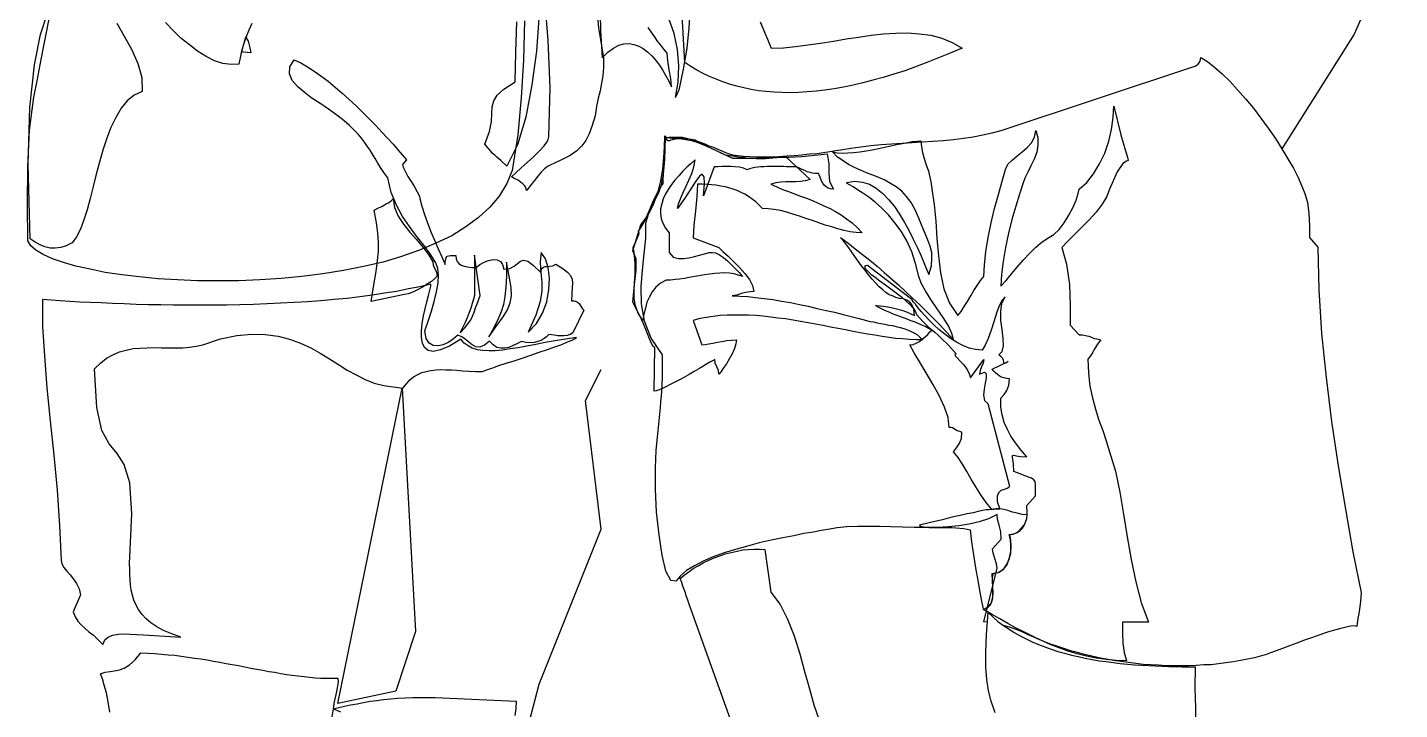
# Model space of a CAD drawing. Extents: x 1236 to 1340, y -26 to 153.
# Drawn here: x 1244.3 to 1330.2, y 34.4 to 77.1 of the extents above; entities that cross this region are included whole.
import ezdxf

# ---------------------------------------------------------------- set-up
doc = ezdxf.new("R2010")
doc.units = 0
doc.header["$LTSCALE"] = 25
doc.layers.get('0').update_dxf_attribs({"linetype": 'CONTINUOUS'})
for name, color, linetype in [('1', 7, 'CONTINUOUS'), ('3', 7, 'CONTINUOUS'), ('5', 7, 'CONTINUOUS'), ('7', 7, 'CONTINUOUS')]:
    doc.layers.add(name, color=color, linetype=linetype)

msp = doc.modelspace()

# ---------------------------------------------------------------- linework, layer by layer
for p, q in [((1330.17, 83.035), (1327.336, 76.633)), ((1327.336, 76.633), (1322.807, 69.461))]:
    msp.add_line(p, q)
msp.add_lwpolyline([(1264.411, -9.163), (1264.088, 11.802), (1267.638, 16.641), (1272.478, 21.801), (1274.415, 28.574), (1276.351, 35.993), (1280.223, 45.669), (1279.255, 53.733), (1280.223, 55.668)])
at = {"layer": '1', "linetype": 'CONTINUOUS'}
for points in [[(1258.385, 77.298), (1258.196, 76.882), (1258.006, 76.428), (1257.836, 75.916), (1257.684, 75.368), (1257.571, 74.761), (1257.079, 74.724), (1256.568, 74.799), (1256.037, 74.97), (1255.508, 75.235), (1254.978, 75.576), (1254.466, 75.954), (1253.936, 76.39), (1253.444, 76.863), (1252.971, 77.355)], [(1280.174, 77.923), (1280.194, 76.863), (1280.25, 75.859), (1280.288, 75.159)], [(1280.288, 75.159), (1280.647, 75.5), (1280.989, 75.765), (1281.329, 75.935), (1281.651, 76.03), (1281.973, 76.049), (1282.276, 75.992), (1282.579, 75.879), (1282.862, 75.727), (1283.128, 75.519), (1283.393, 75.273), (1283.639, 74.989), (1283.866, 74.686), (1284.075, 74.364), (1284.282, 74.023), (1284.453, 73.683), (1284.624, 73.342), (1284.586, 73.853), (1284.491, 74.402), (1284.396, 74.97), (1284.358, 75.443), (1284.15, 75.69), (1283.961, 75.935), (1283.753, 76.201), (1283.563, 76.485), (1283.355, 76.768), (1283.166, 77.052)], [(1261.016, 75.027), (1261.433, 74.837), (1261.849, 74.591), (1262.266, 74.326), (1262.701, 74.023), (1263.156, 73.683), (1263.591, 73.323), (1264.026, 72.944), (1264.462, 72.547), (1264.897, 72.149), (1265.313, 71.733), (1265.73, 71.316), (1266.128, 70.919), (1266.506, 70.502), (1266.866, 70.124), (1267.207, 69.745), (1267.528, 69.385), (1268.059, 68.78), (1267.794, 68.476), (1267.832, 68.306), (1267.964, 68.06), (1268.134, 67.738), (1268.343, 67.416), (1268.551, 67.076), (1268.721, 66.772), (1268.854, 66.508), (1268.892, 66.356), (1269.005, 65.883), (1269.176, 65.353), (1269.365, 64.823), (1269.574, 64.274), (1269.801, 63.744), (1270.027, 63.214), (1270.254, 62.702), (1270.463, 62.229), (1270.463, 62.419), (1270.501, 62.57), (1270.539, 62.664), (1270.596, 62.74), (1270.69, 62.778), (1270.804, 62.797), (1270.956, 62.797), (1271.145, 62.797), (1271.163, 62.589), (1271.22, 62.419), (1271.334, 62.286), (1271.467, 62.191), (1271.656, 62.116), (1271.864, 62.078), (1272.129, 62.04), (1272.413, 62.04), (1272.64, 62.229), (1272.905, 62.381), (1273.189, 62.475), (1273.473, 62.533), (1273.719, 62.513), (1273.927, 62.419), (1274.06, 62.229), (1274.135, 61.926), (1274.514, 61.984), (1274.779, 62.116), (1274.988, 62.286), (1275.177, 62.438), (1275.366, 62.495), (1275.631, 62.438), (1275.991, 62.173), (1276.464, 61.7), (1276.483, 61.889), (1276.54, 62.002), (1276.615, 62.059), (1276.729, 62.097), (1276.861, 62.097), (1277.013, 62.116), (1277.202, 62.153), (1277.392, 62.248), (1277.827, 61.984), (1278.13, 61.756), (1278.319, 61.548), (1278.414, 61.32), (1278.433, 61.075), (1278.414, 60.772), (1278.395, 60.413), (1278.376, 59.959), (1278.547, 59.959), (1278.66, 59.921), (1278.754, 59.864), (1278.85, 59.788), (1278.906, 59.675), (1278.982, 59.58), (1279.058, 59.466), (1279.152, 59.371), (1278.452, 57.951), (1278.281, 57.857), (1278.092, 57.782), (1277.903, 57.762), (1277.714, 57.762), (1277.505, 57.762), (1277.316, 57.8), (1277.127, 57.82), (1276.957, 57.857), (1276.805, 57.706), (1276.653, 57.592), (1276.483, 57.478), (1276.275, 57.403), (1276.048, 57.346), (1275.82, 57.327), (1275.537, 57.346), (1275.253, 57.422), (1274.988, 57.289), (1274.722, 57.157), (1274.457, 57.043), (1274.193, 56.986), (1273.946, 56.986), (1273.7, 57.043), (1273.473, 57.195), (1273.246, 57.44), (1272.924, 57.176), (1272.64, 57.062), (1272.394, 57.081), (1272.167, 57.195), (1271.94, 57.365), (1271.712, 57.554), (1271.504, 57.706), (1271.258, 57.8), (1270.993, 57.573), (1270.69, 57.365), (1270.349, 57.213), (1270.027, 57.138), (1269.725, 57.157), (1269.46, 57.308), (1269.27, 57.611), (1269.194, 58.084), (1269.403, 58.69), (1269.611, 59.315), (1269.781, 59.921), (1269.933, 60.526), (1270.027, 61.075), (1270.047, 61.567), (1270.009, 61.984), (1269.895, 62.324), (1269.536, 62.892), (1269.138, 63.441), (1268.683, 64.009), (1268.229, 64.596), (1267.794, 65.239), (1267.415, 65.94), (1267.093, 66.735), (1266.885, 67.643), (1266.639, 67.985), (1266.431, 68.287), (1266.26, 68.571), (1266.09, 68.856), (1265.919, 69.12), (1265.768, 69.367), (1265.598, 69.631), (1265.427, 69.878), (1265.238, 70.124), (1265.03, 70.369), (1264.784, 70.635), (1264.481, 70.919), (1264.159, 71.202), (1263.78, 71.506), (1263.326, 71.827), (1262.815, 72.187), (1262.474, 72.395), (1262.076, 72.679), (1261.641, 73.001), (1261.225, 73.361), (1260.903, 73.739), (1260.732, 74.156), (1260.752, 74.591), (1261.016, 75.027)], [(1266.033, 65.618), (1266.298, 65.77), (1266.506, 65.864), (1266.677, 65.959), (1266.809, 66.034), (1266.923, 66.092), (1267.037, 66.167), (1267.131, 66.243), (1267.226, 66.337), (1267.301, 65.788), (1267.528, 65.259), (1267.87, 64.748), (1268.267, 64.255), (1268.683, 63.782), (1269.081, 63.308), (1269.422, 62.854), (1269.687, 62.4), (1269.725, 62.173), (1269.838, 61.946), (1269.933, 61.718), (1269.971, 61.491), (1269.819, 61.358), (1269.611, 61.17), (1269.346, 60.999), (1269.043, 60.81), (1268.741, 60.64), (1268.437, 60.488), (1268.153, 60.394), (1267.926, 60.356), (1265.844, 59.921), (1266.015, 60.962), (1266.146, 61.794), (1266.241, 62.475), (1266.298, 63.062), (1266.298, 63.611), (1266.26, 64.198), (1266.166, 64.842), (1266.033, 65.618)], [(1288.428, 33.493), (1285.759, 40.933), (1285.684, 41.122), (1285.626, 41.311), (1285.551, 41.501), (1285.494, 41.69), (1285.419, 41.899), (1285.343, 42.106), (1285.267, 42.353), (1285.172, 42.599), (1285.419, 42.807), (1285.702, 43.015), (1285.986, 43.223), (1286.289, 43.394), (1286.611, 43.583), (1286.952, 43.734), (1287.292, 43.886), (1287.652, 44.019), (1287.993, 44.132), (1288.352, 44.227), (1288.732, 44.303), (1289.091, 44.378), (1289.432, 44.416), (1289.791, 44.435), (1290.132, 44.435), (1290.472, 44.416)], [(1290.472, 44.416), (1290.85, 41.747), (1291.419, 40.971), (1291.892, 40.043), (1292.29, 39.002), (1292.649, 37.885), (1292.952, 36.768), (1293.255, 35.689), (1293.539, 34.686), (1293.842, 33.796)], [(1304.878, 34.194), (1304.633, 34.913), (1304.462, 35.576), (1304.349, 36.276), (1304.292, 37.052), (1304.292, 37.98), (1304.329, 39.097), (1304.443, 40.46), (1304.746, 40.175), (1305.049, 39.911), (1305.39, 39.664), (1305.731, 39.437), (1306.071, 39.21), (1306.431, 39.002), (1306.81, 38.813), (1307.188, 38.642), (1307.586, 38.472), (1307.984, 38.32), (1308.381, 38.169), (1308.797, 38.036), (1309.214, 37.923), (1309.65, 37.809), (1310.066, 37.715), (1310.501, 37.62), (1310.936, 37.525), (1311.372, 37.449), (1311.826, 37.393), (1312.262, 37.336), (1312.697, 37.279), (1313.151, 37.241), (1313.587, 37.203), (1314.022, 37.165), (1314.458, 37.147), (1314.893, 37.127), (1315.329, 37.109), (1315.745, 37.09), (1316.18, 37.09), (1316.578, 37.071), (1316.995, 37.071), (1317.392, 37.071)], [(1249.488, 34.232), (1249.393, 34.875), (1249.279, 35.443), (1249.147, 35.916), (1249.033, 36.314), (1248.901, 36.636), (1249.203, 36.73), (1249.506, 36.768), (1249.79, 36.825), (1250.093, 36.882), (1250.396, 36.996), (1250.718, 37.203), (1251.078, 37.507), (1251.438, 37.942), (1251.873, 37.923), (1252.289, 37.904), (1252.725, 37.866), (1253.141, 37.829), (1253.558, 37.791), (1253.955, 37.734), (1254.371, 37.677), (1254.788, 37.62), (1255.186, 37.563), (1255.584, 37.507), (1255.981, 37.431), (1256.378, 37.355), (1256.776, 37.279), (1257.155, 37.222), (1257.533, 37.147), (1257.93, 37.071), (1258.31, 36.996), (1258.688, 36.92), (1259.067, 36.863), (1259.445, 36.787), (1259.805, 36.73), (1260.183, 36.654), (1260.543, 36.598), (1260.903, 36.541), (1261.281, 36.503), (1261.641, 36.465), (1262.001, 36.427), (1262.342, 36.389), (1262.701, 36.371), (1263.061, 36.352), (1263.402, 36.352), (1263.762, 36.352), (1263.78, 36.105), (1263.667, 35.519), (1263.534, 34.875), (1263.458, 34.439), (1263.818, 34.534), (1264.178, 34.61), (1264.557, 34.686), (1264.954, 34.761), (1265.351, 34.837), (1265.768, 34.913), (1266.184, 34.97), (1266.62, 35.026), (1267.075, 35.064), (1267.51, 35.102), (1267.964, 35.14), (1268.437, 35.159), (1268.892, 35.159), (1269.365, 35.159), (1269.819, 35.159), (1270.292, 35.14), (1274.912, 34.913)], [(1317.392, 37.071), (1317.373, 35.727), (1317.411, 34.534), (1317.411, 33.379)], [(1263.951, 34.232), (1263.458, 34.439), (1263.326, 33.568)], [(1274.912, 34.913), (1274.893, 34.459), (1274.817, 34.023)]]:
    msp.add_lwpolyline(points, dxfattribs=at)
at = {"layer": '3', "linetype": 'CONTINUOUS'}
for points in [[(1312.034, 66.943), (1311.864, 66.47), (1311.561, 65.997), (1311.183, 65.504), (1310.747, 65.012), (1310.274, 64.539), (1309.819, 64.084), (1309.403, 63.668), (1309.043, 63.29), (1309.346, 62.248), (1309.517, 60.981), (1309.574, 59.655), (1309.574, 58.425), (1310.123, 57.838), (1310.33, 57.82), (1310.52, 57.782), (1310.728, 57.744), (1310.899, 57.687), (1311.069, 57.611), (1311.239, 57.573), (1311.372, 57.535), (1311.485, 57.516), (1311.372, 57.384), (1311.277, 57.251), (1311.163, 57.081), (1311.069, 56.911), (1310.974, 56.74), (1310.88, 56.589), (1310.766, 56.438), (1310.672, 56.305), (1310.71, 55.434), (1310.804, 54.62), (1310.956, 53.881), (1311.145, 53.181), (1311.353, 52.499), (1311.599, 51.856), (1311.826, 51.193), (1312.034, 50.512), (1312.394, 49.3), (1312.678, 47.994), (1312.905, 46.612), (1313.133, 45.192), (1313.378, 43.772), (1313.663, 42.39), (1314.003, 41.084), (1314.458, 39.873), (1312.829, 39.873), (1312.829, 39.191), (1312.867, 38.547), (1312.943, 37.96), (1313.095, 37.449), (1312.451, 37.469), (1311.807, 37.525), (1311.201, 37.62), (1310.596, 37.734), (1310.009, 37.885), (1309.441, 38.055), (1308.873, 38.264), (1308.324, 38.472), (1307.775, 38.718), (1307.245, 38.964), (1306.715, 39.229), (1306.185, 39.494), (1305.673, 39.778), (1305.162, 40.062), (1304.651, 40.365), (1304.14, 40.649), (1304.405, 40.782), (1304.576, 40.952), (1304.671, 41.179), (1304.727, 41.444), (1304.727, 41.747), (1304.727, 42.088), (1304.709, 42.466), (1304.689, 42.901), (1305.068, 42.977), (1305.371, 43.148), (1305.598, 43.432), (1305.749, 43.792), (1305.844, 44.17), (1305.882, 44.587), (1305.863, 44.984), (1305.787, 45.344), (1305.995, 45.363), (1306.185, 45.457), (1306.374, 45.571), (1306.526, 45.741), (1306.677, 45.912), (1306.772, 46.12), (1306.848, 46.347), (1306.866, 46.574), (1306.564, 46.593), (1306.26, 46.669), (1305.958, 46.745), (1305.673, 46.84), (1305.409, 46.915), (1305.144, 46.953), (1304.916, 46.953), (1304.689, 46.878), (1304.311, 47.351), (1303.97, 47.824), (1303.667, 48.316), (1303.364, 48.808), (1303.099, 49.282), (1302.834, 49.735), (1302.55, 50.152), (1302.266, 50.512), (1302.456, 50.758), (1302.626, 51.023), (1302.758, 51.345), (1302.796, 51.742), (1302.702, 51.761), (1302.607, 51.799), (1302.494, 51.837), (1302.399, 51.894), (1302.304, 51.95), (1302.209, 52.008), (1302.096, 52.026), (1302.001, 52.045), (1301.925, 52.651), (1301.698, 53.314), (1301.376, 54.033), (1300.979, 54.752), (1300.563, 55.453), (1300.165, 56.116), (1299.805, 56.702), (1299.54, 57.213), (1299.748, 57.233), (1299.937, 57.308), (1300.146, 57.422), (1300.316, 57.554), (1300.487, 57.706), (1300.657, 57.857), (1300.79, 58.009), (1300.903, 58.122), (1300.695, 58.236), (1300.487, 58.349), (1300.279, 58.444), (1300.051, 58.539), (1299.824, 58.633), (1299.597, 58.709), (1299.37, 58.804), (1299.143, 58.898), (1298.915, 58.974), (1298.688, 59.069), (1298.461, 59.144), (1298.234, 59.239), (1298.006, 59.333), (1297.799, 59.428), (1297.59, 59.542), (1297.382, 59.655), (1297.704, 59.637), (1298.026, 59.599), (1298.366, 59.542), (1298.707, 59.466), (1299.029, 59.371), (1299.332, 59.258), (1299.597, 59.144), (1299.824, 59.031), (1299.786, 59.428), (1299.692, 59.693), (1299.54, 59.883), (1299.351, 59.997), (1299.143, 60.072), (1298.897, 60.11), (1298.669, 60.166), (1298.461, 60.261), (1298.253, 60.337), (1298.044, 60.47), (1297.837, 60.64), (1297.609, 60.829), (1297.401, 61.057), (1297.173, 61.302), (1296.946, 61.586), (1296.738, 61.87), (1296.511, 62.153), (1296.303, 62.438), (1296.095, 62.722), (1295.905, 63.006), (1295.716, 63.271), (1295.527, 63.517), (1295.356, 63.725), (1295.205, 63.915), (1295.66, 63.573), (1296.113, 63.214), (1296.568, 62.854), (1297.042, 62.495), (1297.495, 62.116), (1297.931, 61.737), (1298.386, 61.34), (1298.839, 60.943), (1299.275, 60.546), (1299.71, 60.129), (1300.165, 59.713), (1300.581, 59.296), (1301.017, 58.86), (1301.433, 58.425), (1301.85, 57.971), (1302.266, 57.516), (1302.172, 57.914), (1301.945, 58.387), (1301.623, 58.917), (1301.244, 59.466), (1300.846, 60.034), (1300.506, 60.583), (1300.241, 61.057), (1300.089, 61.472), (1299.899, 62.286), (1299.654, 63.024), (1299.351, 63.706), (1298.991, 64.312), (1298.593, 64.842), (1298.196, 65.334), (1297.78, 65.75), (1297.363, 66.13), (1296.966, 66.432), (1296.587, 66.697), (1296.265, 66.905), (1295.981, 67.076), (1295.754, 67.208), (1295.622, 67.284), (1295.565, 67.341), (1295.602, 67.36), (1296.095, 67.436), (1296.568, 67.379), (1297.004, 67.246), (1297.439, 67), (1297.837, 66.678), (1298.215, 66.281), (1298.575, 65.845), (1298.897, 65.372), (1299.199, 64.861), (1299.502, 64.331), (1299.748, 63.819), (1299.994, 63.308), (1300.221, 62.816), (1300.411, 62.362), (1300.581, 61.946), (1300.732, 61.605), (1300.884, 62.135), (1300.922, 62.589), (1300.903, 62.986), (1300.808, 63.366), (1300.657, 63.744), (1300.487, 64.16), (1300.297, 64.596), (1300.089, 65.126), (1299.862, 65.656), (1299.616, 66.11), (1299.332, 66.489), (1299.029, 66.81), (1298.688, 67.076), (1298.328, 67.303), (1297.969, 67.492), (1297.59, 67.663), (1297.211, 67.814), (1296.833, 67.965), (1296.455, 68.117), (1296.076, 68.287), (1295.697, 68.476), (1295.356, 68.704), (1295.016, 68.95), (1294.694, 69.272), (1294.997, 69.215), (1295.318, 69.196), (1295.66, 69.215), (1296.019, 69.234), (1296.398, 69.272), (1296.795, 69.329), (1297.173, 69.404), (1297.571, 69.48), (1297.95, 69.574), (1298.348, 69.65), (1298.707, 69.726), (1299.067, 69.802), (1299.388, 69.858), (1299.692, 69.916), (1299.975, 69.934), (1300.221, 69.953), (1300.259, 69.594), (1300.335, 69.234), (1300.43, 68.856), (1300.563, 68.458), (1300.695, 68.06), (1300.79, 67.681), (1300.865, 67.303), (1300.903, 66.943), (1301.054, 65.978), (1301.168, 64.937), (1301.225, 63.857), (1301.319, 62.76), (1301.452, 61.7), (1301.661, 60.697), (1302.02, 59.807), (1302.531, 59.031), (1302.74, 59.296), (1302.929, 59.599), (1303.137, 59.921), (1303.345, 60.261), (1303.534, 60.602), (1303.743, 60.924), (1303.951, 61.226), (1304.16, 61.472), (1304.198, 62.211), (1304.292, 63.024), (1304.443, 63.915), (1304.633, 64.823), (1304.84, 65.732), (1305.087, 66.603), (1305.314, 67.436), (1305.522, 68.174), (1305.673, 68.496), (1305.939, 68.761), (1306.242, 69.025), (1306.564, 69.272), (1306.886, 69.537), (1307.15, 69.84), (1307.34, 70.18), (1307.415, 70.597), (1307.548, 70.142), (1307.548, 69.688), (1307.472, 69.253), (1307.321, 68.818), (1307.113, 68.401), (1306.924, 68.003), (1306.734, 67.625), (1306.602, 67.265), (1306.393, 66.621), (1306.166, 65.883), (1305.92, 65.05), (1305.711, 64.179), (1305.522, 63.29), (1305.371, 62.419), (1305.276, 61.605), (1305.238, 60.867), (1305.56, 61.226), (1305.901, 61.642), (1306.26, 62.059), (1306.62, 62.495), (1307.018, 62.911), (1307.415, 63.308), (1307.813, 63.649), (1308.23, 63.915), (1308.551, 64.104), (1308.873, 64.426), (1309.195, 64.842), (1309.479, 65.315), (1309.744, 65.808), (1309.933, 66.261), (1310.066, 66.659), (1310.123, 66.943), (1310.615, 67.36), (1311.032, 67.89), (1311.41, 68.514), (1311.732, 69.196), (1311.978, 69.934), (1312.148, 70.673), (1312.262, 71.411), (1312.3, 72.13), (1312.735, 70.332), (1313.019, 69.329), (1313.171, 68.856), (1313.189, 68.723), (1313.095, 68.685), (1312.867, 68.534), (1312.508, 68.023), (1312.034, 66.943)], [(1287.917, 69.101), (1288.258, 69.045), (1288.561, 69.007), (1288.826, 68.969), (1289.091, 68.931), (1289.318, 68.893), (1289.527, 68.874), (1289.734, 68.874), (1289.923, 68.856), (1290.112, 68.856), (1290.321, 68.856), (1290.51, 68.856), (1290.737, 68.874), (1290.964, 68.893), (1291.21, 68.912), (1291.476, 68.931), (1291.779, 68.969), (1293.293, 67.549), (1292.99, 67.454), (1292.687, 67.416), (1292.384, 67.398), (1292.081, 67.398), (1291.779, 67.398), (1291.457, 67.379), (1291.154, 67.341), (1290.85, 67.246), (1291.21, 67.076), (1291.57, 66.924), (1291.949, 66.792), (1292.327, 66.641), (1292.687, 66.508), (1293.065, 66.375), (1293.445, 66.224), (1293.804, 66.072), (1294.164, 65.902), (1294.542, 65.732), (1294.883, 65.542), (1295.243, 65.334), (1295.584, 65.088), (1295.924, 64.823), (1296.246, 64.539), (1296.549, 64.217), (1296.189, 64.236), (1295.811, 64.274), (1295.432, 64.35), (1295.035, 64.463), (1294.656, 64.577), (1294.24, 64.69), (1293.842, 64.842), (1293.445, 64.975), (1293.028, 65.107), (1292.63, 65.259), (1292.214, 65.372), (1291.835, 65.504), (1291.438, 65.599), (1291.059, 65.675), (1290.681, 65.712), (1290.321, 65.732), (1290.112, 65.94), (1289.904, 66.148), (1289.678, 66.319), (1289.451, 66.489), (1289.223, 66.621), (1288.978, 66.735), (1288.732, 66.848), (1288.485, 66.943), (1288.22, 67.019), (1287.974, 67.094), (1287.69, 67.132), (1287.425, 67.189), (1287.141, 67.208), (1286.857, 67.227), (1286.554, 67.246), (1286.251, 67.246), (1286.213, 66.47), (1286.119, 65.58), (1286.024, 64.672), (1285.986, 63.895), (1287.596, 63.29), (1287.841, 63.044), (1288.163, 62.74), (1288.523, 62.4), (1288.883, 62.04), (1289.223, 61.662), (1289.507, 61.283), (1289.696, 60.905), (1289.772, 60.546), (1289.565, 60.526), (1289.375, 60.508), (1289.167, 60.451), (1288.996, 60.413), (1288.826, 60.356), (1288.674, 60.299), (1288.542, 60.28), (1288.428, 60.261), (1288.902, 60.242), (1289.394, 60.224), (1289.886, 60.166), (1290.415, 60.11), (1290.964, 60.034), (1291.514, 59.939), (1292.063, 59.845), (1292.63, 59.731), (1293.179, 59.617), (1293.747, 59.485), (1294.296, 59.353), (1294.827, 59.239), (1295.356, 59.106), (1295.867, 58.974), (1296.36, 58.842), (1296.833, 58.728), (1297.042, 58.671), (1297.268, 58.633), (1297.495, 58.577), (1297.723, 58.539), (1297.969, 58.501), (1298.215, 58.444), (1298.442, 58.406), (1298.688, 58.349), (1298.935, 58.293), (1299.161, 58.217), (1299.388, 58.141), (1299.616, 58.046), (1299.824, 57.933), (1300.013, 57.82), (1300.184, 57.668), (1300.354, 57.516), (1299.937, 57.516), (1299.521, 57.535), (1299.105, 57.573), (1298.669, 57.611), (1298.234, 57.668), (1297.799, 57.724), (1297.344, 57.8), (1296.89, 57.876), (1296.435, 57.951), (1295.981, 58.046), (1295.508, 58.141), (1295.053, 58.217), (1294.58, 58.311), (1294.107, 58.406), (1293.634, 58.501), (1293.179, 58.577), (1292.706, 58.671), (1292.233, 58.747), (1291.759, 58.822), (1291.286, 58.879), (1290.832, 58.936), (1290.359, 58.993), (1289.904, 59.031), (1289.451, 59.05), (1288.996, 59.069), (1288.542, 59.069), (1288.107, 59.05), (1287.671, 59.031), (1287.236, 58.974), (1286.819, 58.917), (1286.403, 58.842), (1285.986, 58.728), (1286.517, 57.213), (1286.725, 57.233), (1286.97, 57.271), (1287.217, 57.308), (1287.501, 57.365), (1287.785, 57.422), (1288.088, 57.478), (1288.39, 57.498), (1288.694, 57.516), (1288.656, 57.271), (1288.561, 56.967), (1288.428, 56.645), (1288.258, 56.343), (1288.069, 56.021), (1287.879, 55.756), (1287.728, 55.529), (1287.596, 55.377), (1287.558, 55.605), (1287.463, 55.831), (1287.368, 56.058), (1287.33, 56.286), (1287.198, 56.21), (1287.028, 56.116), (1286.819, 56.002), (1286.592, 55.851), (1286.327, 55.699), (1286.043, 55.547), (1285.74, 55.358), (1285.437, 55.188), (1285.135, 55.018), (1284.831, 54.866), (1284.548, 54.714), (1284.282, 54.582), (1284.055, 54.468), (1283.847, 54.393), (1283.677, 54.336), (1283.544, 54.317), (1283.582, 57.043), (1283.487, 57.1), (1283.374, 57.289), (1283.242, 57.573), (1283.109, 57.951), (1282.938, 58.368), (1282.731, 58.842), (1282.484, 59.353), (1282.2, 59.864), (1282.314, 60.981), (1282.427, 61.889), (1282.427, 62.589), (1282.2, 63.082), (1282.711, 64.71), (1283.166, 65.315), (1283.506, 65.997), (1283.771, 66.716), (1283.961, 67.454), (1284.075, 68.192), (1284.15, 68.912), (1284.188, 69.594), (1284.207, 70.237), (1284.282, 70.105), (1284.339, 70.029), (1284.396, 69.991), (1284.453, 69.972), (1284.529, 69.991), (1284.604, 70.029), (1284.718, 70.048), (1284.869, 70.086), (1285.04, 70.105), (1285.267, 70.086), (1285.532, 70.048), (1285.873, 69.972), (1286.27, 69.858), (1286.743, 69.669), (1287.292, 69.423), (1287.917, 69.101)]]:
    msp.add_lwpolyline(points, dxfattribs=at)
at = {"layer": '5', "linetype": 'CONTINUOUS'}
msp.add_lwpolyline([(1290.17, 77.393), (1290.339, 77.014), (1290.491, 76.654), (1290.624, 76.314), (1290.756, 76.011), (1290.87, 75.765), (1291.627, 75.784), (1292.384, 75.859), (1293.16, 75.954), (1293.956, 76.068), (1294.751, 76.201), (1295.546, 76.333), (1296.322, 76.447), (1297.117, 76.56), (1297.893, 76.654), (1298.65, 76.692), (1299.408, 76.712), (1300.127, 76.654), (1300.846, 76.56), (1301.528, 76.371), (1302.19, 76.106), (1302.815, 75.765), (1302.058, 75.443), (1301.319, 75.141), (1300.601, 74.857), (1299.899, 74.591), (1299.219, 74.345), (1298.537, 74.137), (1297.875, 73.928), (1297.231, 73.759), (1296.606, 73.588), (1296, 73.437), (1295.394, 73.323), (1294.807, 73.209), (1294.22, 73.133), (1293.672, 73.058), (1293.123, 73.02), (1292.574, 72.982), (1292.063, 72.964), (1291.552, 72.982), (1291.04, 73.001), (1290.548, 73.039), (1290.075, 73.095), (1289.602, 73.171), (1289.148, 73.266), (1288.712, 73.38), (1288.258, 73.512), (1287.841, 73.645), (1287.425, 73.815), (1287.008, 73.986), (1286.611, 74.175), (1286.213, 74.383), (1285.835, 74.61), (1285.457, 74.857), (1285.172, 80.024)], dxfattribs=at)
at = {"layer": '7', "linetype": 'CONTINUOUS'}
for points in [[(1279.967, 77.98), (1280.061, 77.034), (1280.269, 75.784), (1280.364, 75.121), (1280.364, 74.535), (1280.326, 74.023), (1280.25, 73.569), (1280.156, 73.095), (1280.042, 72.622), (1279.929, 72.111), (1279.853, 71.524), (1279.663, 70.919), (1279.474, 70.407), (1279.266, 69.991), (1279.02, 69.65), (1278.698, 69.329), (1278.281, 69.045), (1277.714, 68.742), (1276.994, 68.42), (1276.861, 68.363), (1276.691, 68.212), (1276.483, 68.003), (1276.275, 67.757), (1276.066, 67.474), (1275.858, 67.227), (1275.688, 67), (1275.555, 66.848), (1275.537, 66.962), (1275.499, 67.076), (1275.423, 67.17), (1275.309, 67.284), (1275.177, 67.379), (1275.026, 67.492), (1274.836, 67.587), (1274.628, 67.701), (1274.893, 67.965), (1275.215, 68.268), (1275.593, 68.609), (1275.991, 68.969), (1276.35, 69.309), (1276.653, 69.65), (1276.881, 69.953), (1276.957, 70.218), (1277.032, 73.304), (1276.919, 76.238), (1276.691, 79.135)], [(1285.797, 78.302), (1285.721, 77.034), (1285.588, 75.746), (1285.362, 74.44), (1285.077, 73.133), (1285.04, 73.039), (1284.983, 72.906), (1284.907, 72.774), (1284.869, 72.679), (1285.04, 73.626), (1285.077, 74.648), (1285.002, 75.67), (1284.793, 76.674), (1284.453, 77.62)], [(1275.423, 77.469), (1275.366, 75.027), (1275.233, 72.642), (1275.006, 70.332), (1274.666, 68.098), (1274.325, 67.284), (1273.851, 66.508), (1273.265, 65.808), (1272.564, 65.164), (1271.769, 64.577), (1270.88, 64.028), (1269.895, 63.555), (1268.854, 63.119), (1267.737, 62.722), (1266.582, 62.381), (1265.351, 62.097), (1264.102, 61.851), (1262.815, 61.642), (1261.509, 61.472), (1260.203, 61.358), (1258.877, 61.264), (1257.552, 61.207), (1256.246, 61.207), (1254.978, 61.207), (1253.728, 61.264), (1252.516, 61.34), (1251.343, 61.453), (1250.245, 61.586), (1249.203, 61.737), (1248.257, 61.926), (1247.367, 62.116), (1246.591, 62.343), (1245.909, 62.589), (1245.322, 62.854), (1244.869, 63.119), (1244.547, 63.403), (1244.358, 63.706), (1244.338, 65.978), (1244.358, 68.344), (1244.471, 70.635), (1244.736, 72.698), (1244.944, 73.721), (1245.133, 74.705), (1245.322, 75.69), (1245.512, 76.636), (1245.702, 77.583)], [(1249.923, 77.317), (1250.396, 76.503), (1250.87, 75.652), (1251.248, 74.799), (1251.494, 73.928), (1251.513, 73.039), (1251.021, 72.812), (1250.585, 72.452), (1250.207, 71.998), (1249.866, 71.43), (1249.563, 70.805), (1249.299, 70.124), (1249.052, 69.385), (1248.844, 68.628), (1248.635, 67.871), (1248.446, 67.114), (1248.257, 66.356), (1248.068, 65.656), (1247.859, 65.012), (1247.651, 64.444), (1247.405, 63.952), (1247.14, 63.573), (1246.762, 63.403), (1246.421, 63.29), (1246.08, 63.252), (1245.758, 63.252), (1245.436, 63.328), (1245.133, 63.46), (1244.811, 63.63), (1244.509, 63.839), (1244.376, 68.496), (1244.489, 72.055), (1244.774, 74.705), (1245.153, 76.617), (1245.588, 77.942)], [(1276.332, 77.639), (1276.18, 75.576), (1275.896, 73.455), (1275.517, 71.449), (1274.988, 69.707), (1274.325, 68.382), (1273.946, 68.723), (1273.7, 68.931), (1273.568, 69.063), (1273.473, 69.139), (1273.416, 69.196), (1273.322, 69.309), (1273.189, 69.48), (1272.943, 69.745), (1273.246, 70.54), (1273.36, 71.165), (1273.397, 71.676), (1273.416, 72.093), (1273.511, 72.452), (1273.719, 72.812), (1274.135, 73.19), (1274.855, 73.645), (1274.893, 75.5), (1274.95, 77.393)], [(1258.006, 76.447), (1258.139, 76.201), (1258.252, 75.784), (1258.31, 75.462), (1257.855, 75.5), (1257.722, 75.519), (1257.722, 75.5), (1258.006, 76.447)], [(1304.387, 39.873), (1304.16, 39.891), (1304.992, 43.243), (1304.954, 43.508), (1304.86, 43.848), (1304.746, 44.17), (1304.709, 44.454), (1305.257, 45.06), (1305.22, 45.514), (1305.125, 45.931), (1305.03, 46.309), (1304.992, 46.593), (1304.462, 46.328), (1303.876, 46.139), (1303.251, 45.987), (1302.607, 45.893), (1301.925, 45.817), (1301.244, 45.779), (1300.525, 45.779), (1299.805, 45.779), (1299.067, 45.798), (1298.348, 45.817), (1297.647, 45.836), (1296.946, 45.855), (1296.265, 45.836), (1295.602, 45.817), (1294.997, 45.76), (1294.41, 45.665), (1293.994, 45.59), (1293.501, 45.495), (1292.914, 45.401), (1292.27, 45.268), (1291.589, 45.136), (1290.87, 44.984), (1290.112, 44.814), (1289.375, 44.625), (1288.636, 44.416), (1287.917, 44.189), (1287.236, 43.943), (1286.611, 43.678), (1286.062, 43.394), (1285.57, 43.091), (1285.191, 42.769), (1284.907, 42.428), (1284.586, 42.466), (1284.282, 43.053), (1284.037, 44.056), (1283.847, 45.325), (1283.695, 46.745), (1283.62, 48.184), (1283.62, 49.509), (1283.677, 50.588), (1283.715, 51.042), (1283.791, 51.818), (1283.885, 52.651), (1283.942, 53.295), (1283.961, 53.636), (1284.017, 54.241), (1284.055, 55.188), (1284.055, 56.589), (1283.355, 57.63), (1282.938, 58.69), (1282.749, 59.769), (1282.731, 60.829), (1282.806, 61.87), (1282.92, 62.892), (1283.014, 63.877), (1283.014, 64.823), (1283.222, 65.504), (1283.449, 65.978), (1283.639, 66.356), (1283.828, 66.735), (1283.999, 67.208), (1284.131, 67.871), (1284.207, 68.798), (1284.244, 70.124), (1284.491, 70.18), (1284.755, 70.2), (1285.021, 70.2), (1285.305, 70.18), (1285.57, 70.124), (1285.854, 70.048), (1286.138, 69.972), (1286.422, 69.878), (1286.706, 69.764), (1286.97, 69.65), (1287.255, 69.556), (1287.52, 69.442), (1287.766, 69.329), (1288.012, 69.234), (1288.239, 69.158), (1288.447, 69.082), (1288.769, 69.045), (1289.129, 69.007), (1289.527, 68.987), (1289.961, 68.969), (1290.397, 68.969), (1290.87, 68.969), (1291.343, 68.987), (1291.835, 69.025), (1292.308, 69.045), (1292.782, 69.082), (1293.255, 69.139), (1293.709, 69.177), (1294.126, 69.234), (1294.523, 69.291), (1294.902, 69.347), (1295.224, 69.404), (1295.849, 69.499), (1296.473, 69.594), (1297.098, 69.669), (1297.742, 69.726), (1298.386, 69.764), (1299.048, 69.82), (1299.692, 69.858), (1300.335, 69.896), (1300.979, 69.934), (1301.623, 69.991), (1302.266, 70.048), (1302.891, 70.124), (1303.496, 70.218), (1304.102, 70.332), (1304.689, 70.464), (1305.257, 70.616), (1317.184, 74.572), (1317.392, 74.629), (1317.562, 74.761), (1317.695, 74.951), (1317.733, 75.178), (1318.149, 74.913), (1318.604, 74.572), (1319.077, 74.156), (1319.55, 73.683), (1320.043, 73.153), (1320.534, 72.584), (1321.027, 71.998), (1321.5, 71.373), (1321.954, 70.749), (1322.409, 70.105), (1322.807, 69.461), (1323.185, 68.836), (1323.526, 68.249), (1323.829, 67.663), (1324.056, 67.132), (1324.245, 66.659), (1324.415, 66.11), (1324.491, 65.41), (1324.529, 64.634), (1324.529, 63.915), (1325.059, 63.308), (1325.116, 60.64), (1325.286, 57.914), (1325.57, 55.169), (1325.911, 52.405), (1326.328, 49.641), (1326.782, 46.934), (1327.255, 44.265), (1327.766, 41.709), (1327.728, 41.16), (1327.634, 40.535), (1327.539, 39.967), (1327.501, 39.589), (1327.35, 39.627), (1327.122, 39.608), (1326.839, 39.551), (1326.497, 39.475), (1326.1, 39.362), (1325.664, 39.229), (1325.191, 39.078), (1324.718, 38.907), (1324.226, 38.737), (1323.753, 38.547), (1323.28, 38.377), (1322.844, 38.226), (1322.447, 38.074), (1322.087, 37.942), (1321.784, 37.829), (1321.538, 37.753), (1321.103, 37.639), (1320.667, 37.544), (1320.212, 37.469), (1319.759, 37.374), (1319.304, 37.317), (1318.85, 37.26), (1318.377, 37.203), (1317.922, 37.185), (1317.449, 37.147), (1316.975, 37.127), (1316.502, 37.127), (1316.029, 37.127), (1315.556, 37.127), (1315.082, 37.165), (1314.609, 37.185), (1314.136, 37.222), (1313.663, 37.279), (1313.209, 37.336), (1312.735, 37.393), (1312.281, 37.469), (1311.807, 37.544), (1311.353, 37.639), (1310.918, 37.734), (1310.463, 37.847), (1310.028, 37.96), (1309.592, 38.074), (1309.176, 38.207), (1308.741, 38.358), (1308.343, 38.491), (1307.926, 38.661), (1307.529, 38.813), (1307.15, 38.983), (1306.904, 39.097), (1306.564, 39.248), (1306.185, 39.4), (1305.769, 39.551), (1305.39, 39.664), (1305.39, 39.664)], [(1294.372, 69.158), (1294.467, 68.514), (1294.467, 67.947), (1294.505, 67.416), (1294.769, 66.943), (1294.58, 66.962), (1294.429, 67), (1294.296, 67.076), (1294.183, 67.189), (1294.088, 67.322), (1293.994, 67.492), (1293.918, 67.681), (1293.823, 67.909), (1293.634, 67.909), (1293.445, 67.947), (1293.293, 67.985), (1293.123, 68.023), (1292.971, 68.098), (1292.801, 68.174), (1292.63, 68.249), (1292.441, 68.344), (1292.233, 68.344), (1292.025, 68.344), (1291.816, 68.344), (1291.627, 68.363), (1291.419, 68.363), (1291.21, 68.363), (1291.002, 68.363), (1290.794, 68.363), (1290.605, 68.363), (1290.397, 68.344), (1290.208, 68.325), (1290.037, 68.306), (1289.848, 68.287), (1289.678, 68.249), (1289.507, 68.212), (1289.356, 68.154), (1289.129, 68.249), (1288.883, 68.306), (1288.599, 68.344), (1288.334, 68.363), (1288.05, 68.363), (1287.766, 68.363), (1287.52, 68.344), (1287.292, 68.344), (1286.63, 66.527), (1286.687, 67.303), (1286.668, 67.719), (1286.554, 67.871), (1286.384, 67.757), (1286.157, 67.436), (1285.835, 66.962), (1285.457, 66.375), (1285.002, 65.732), (1285.059, 66.016), (1285.191, 66.337), (1285.343, 66.697), (1285.532, 67.076), (1285.721, 67.492), (1285.892, 67.909), (1286.024, 68.344), (1286.1, 68.78), (1285.854, 68.552), (1285.588, 68.306), (1285.324, 68.041), (1285.077, 67.776), (1284.831, 67.511), (1284.624, 67.227), (1284.415, 66.924), (1284.244, 66.641), (1284.113, 66.337), (1284.017, 66.016), (1283.942, 65.712), (1283.942, 65.41), (1283.98, 65.107), (1284.075, 64.804), (1284.244, 64.501), (1284.472, 64.198), (1284.472, 62.986), (1284.737, 62.684), (1285.059, 62.608), (1285.381, 62.608), (1285.721, 62.646), (1286.062, 62.722), (1286.384, 62.816), (1286.687, 62.892), (1286.952, 62.968), (1287.179, 62.986), (1287.387, 62.949), (1287.634, 62.835), (1287.879, 62.664), (1288.125, 62.457), (1288.39, 62.211), (1288.636, 61.964), (1288.864, 61.718), (1289.072, 61.472), (1288.807, 61.567), (1288.542, 61.642), (1288.258, 61.68), (1287.955, 61.7), (1287.652, 61.68), (1287.33, 61.662), (1287.008, 61.624), (1286.687, 61.586), (1286.365, 61.529), (1286.062, 61.472), (1285.74, 61.415), (1285.437, 61.358), (1285.135, 61.32), (1284.85, 61.283), (1284.566, 61.245), (1284.302, 61.245), (1283.942, 61.057), (1283.639, 60.81), (1283.411, 60.526), (1283.242, 60.204), (1283.09, 59.864), (1282.995, 59.504), (1282.9, 59.126), (1282.844, 58.728), (1282.541, 59.182), (1282.371, 59.637), (1282.295, 60.072), (1282.295, 60.546), (1282.314, 61.075), (1282.351, 61.662), (1282.351, 62.324), (1282.276, 63.119), (1282.219, 63.176), (1282.238, 63.308), (1282.314, 63.479), (1282.409, 63.706), (1282.503, 63.915), (1282.579, 64.084), (1282.598, 64.217), (1282.541, 64.274), (1282.731, 64.558), (1282.938, 64.917), (1283.128, 65.334), (1283.317, 65.77), (1283.506, 66.224), (1283.715, 66.641), (1283.904, 67), (1284.113, 67.284), (1284.131, 68.098), (1284.169, 68.78), (1284.188, 69.461), (1284.207, 70.275), (1284.282, 70.18), (1284.51, 70.142), (1284.831, 70.105), (1285.191, 70.105), (1285.551, 70.105), (1285.873, 70.067), (1286.1, 70.029), (1286.175, 69.934), (1288.447, 68.874), (1288.712, 68.874), (1289.016, 68.874), (1289.318, 68.874), (1289.659, 68.874), (1290.018, 68.874), (1290.377, 68.893), (1290.775, 68.893), (1291.154, 68.912), (1291.57, 68.931), (1291.968, 68.95), (1292.365, 68.969), (1292.782, 68.987), (1293.198, 69.025), (1293.596, 69.063), (1293.994, 69.101), (1294.372, 69.158)], [(1271.409, 57.951), (1271.694, 58.273), (1271.902, 58.539), (1272.072, 58.766), (1272.186, 58.993), (1272.28, 59.239), (1272.375, 59.523), (1272.507, 59.864), (1272.659, 60.28), (1272.3, 62.816), (1272.3, 60.299), (1272.242, 60.053), (1272.167, 59.788), (1272.072, 59.504), (1271.978, 59.22), (1271.845, 58.898), (1271.712, 58.595), (1271.561, 58.273), (1271.409, 57.951)], [(1276.483, 62.986), (1276.408, 62.419), (1276.426, 61.964), (1276.483, 61.529), (1276.521, 61.094), (1276.521, 60.564), (1276.408, 59.921), (1276.142, 59.069), (1275.669, 57.989), (1276.18, 58.539), (1276.559, 59.182), (1276.824, 59.902), (1276.957, 60.659), (1276.994, 61.378), (1276.919, 62.04), (1276.748, 62.589), (1276.483, 62.986)], [(1274.306, 62.381), (1274.306, 61.491), (1274.268, 60.791), (1274.211, 60.224), (1274.117, 59.731), (1273.965, 59.277), (1273.776, 58.822), (1273.53, 58.311), (1273.208, 57.706), (1273.7, 58.406), (1274.098, 58.955), (1274.362, 59.391), (1274.533, 59.826), (1274.609, 60.261), (1274.59, 60.791), (1274.476, 61.491), (1274.306, 62.381)], [(1304.122, 40.649), (1304.443, 40.819), (1304.651, 41.066), (1304.727, 41.368), (1304.746, 41.728), (1304.727, 42.068), (1304.709, 42.41), (1304.709, 42.693), (1304.765, 42.901), (1305.125, 42.996), (1305.409, 43.205), (1305.617, 43.508), (1305.769, 43.886), (1305.844, 44.283), (1305.863, 44.681), (1305.825, 45.041), (1305.749, 45.344), (1306.015, 45.382), (1306.242, 45.476), (1306.431, 45.59), (1306.582, 45.741), (1306.696, 45.912), (1306.772, 46.12), (1306.848, 46.347), (1306.886, 46.574), (1306.886, 46.745), (1306.866, 46.878), (1306.848, 46.991), (1306.848, 47.161), (1307.397, 47.767), (1307.397, 48.184), (1307.397, 48.467), (1307.377, 48.657), (1307.302, 48.771), (1307.15, 48.865), (1306.904, 48.96), (1306.544, 49.092), (1306.033, 49.282), (1306.015, 49.735), (1305.977, 50.039), (1305.958, 50.209), (1305.958, 50.284), (1306.033, 50.304), (1306.185, 50.266), (1306.45, 50.228), (1306.848, 50.209), (1306.469, 50.644), (1306.147, 51.08), (1305.863, 51.497), (1305.636, 51.913), (1305.447, 52.348), (1305.314, 52.821), (1305.238, 53.314), (1305.22, 53.863), (1305.428, 54.09), (1305.598, 54.355), (1305.731, 54.676), (1305.769, 55.074), (1305.579, 55.093), (1305.409, 55.131), (1305.257, 55.188), (1305.125, 55.263), (1305.011, 55.358), (1304.898, 55.453), (1304.784, 55.567), (1304.689, 55.68), (1305.693, 56.153), (1305.542, 56.058), (1305.447, 56.04), (1305.409, 56.058), (1305.409, 56.134), (1305.39, 56.229), (1305.352, 56.343), (1305.257, 56.456), (1305.106, 56.589), (1305.314, 56.797), (1305.39, 57.138), (1305.371, 57.611), (1305.314, 58.16), (1305.238, 58.728), (1305.22, 59.296), (1305.295, 59.807), (1305.504, 60.204), (1305.314, 59.997), (1305.125, 59.637), (1304.954, 59.182), (1304.784, 58.653), (1304.614, 58.122), (1304.443, 57.611), (1304.254, 57.176), (1304.065, 56.873), (1303.648, 56.911), (1303.251, 57.005), (1302.853, 57.157), (1302.456, 57.365), (1302.077, 57.611), (1301.717, 57.876), (1301.357, 58.16), (1301.036, 58.463), (1300.752, 58.747), (1300.468, 59.031), (1300.241, 59.296), (1300.032, 59.542), (1299.881, 59.75), (1299.748, 59.902), (1299.673, 59.997), (1299.654, 60.034), (1296.89, 62.173), (1296.738, 62.153), (1296.7, 62.078), (1296.757, 61.964), (1296.909, 61.813), (1297.098, 61.624), (1297.363, 61.434), (1297.666, 61.207), (1298.006, 60.962), (1298.348, 60.715), (1298.688, 60.451), (1299.01, 60.204), (1299.313, 59.939), (1299.559, 59.713), (1299.768, 59.485), (1299.899, 59.277), (1299.957, 59.106), (1300.373, 58.633), (1300.676, 58.331), (1300.903, 58.141), (1301.092, 57.989), (1301.282, 57.82), (1301.547, 57.573), (1301.925, 57.213), (1302.436, 56.645), (1302.342, 56.607), (1302.38, 56.513), (1302.512, 56.362), (1302.702, 56.172), (1302.91, 55.945), (1303.099, 55.68), (1303.251, 55.415), (1303.327, 55.15), (1304.16, 56.286), (1304.122, 56.058), (1304.027, 55.831), (1303.932, 55.605), (1303.894, 55.377), (1304.198, 55.491), (1304.311, 55.396), (1304.311, 55.15), (1304.254, 54.809), (1304.178, 54.431), (1304.14, 54.052), (1304.216, 53.73), (1304.424, 53.541), (1305.769, 48.373), (1305.731, 48.278), (1305.617, 48.222), (1305.428, 48.164), (1305.238, 48.089), (1305.087, 47.956), (1304.992, 47.748), (1304.992, 47.407), (1305.162, 46.934), (1305.068, 46.934), (1304.973, 46.934), (1304.878, 46.934), (1304.765, 46.934), (1304.633, 46.915), (1304.481, 46.896), (1304.311, 46.878), (1304.084, 46.84), (1303.818, 46.782), (1303.496, 46.707), (1303.118, 46.631), (1302.683, 46.536), (1302.172, 46.423), (1301.585, 46.271), (1300.903, 46.12), (1300.146, 45.931), (1300.184, 45.874), (1300.279, 45.836), (1300.411, 45.817), (1300.563, 45.798), (1300.752, 45.779), (1300.941, 45.779), (1301.168, 45.779), (1301.414, 45.779), (1301.661, 45.779), (1301.925, 45.779), (1302.172, 45.779), (1302.418, 45.76), (1302.664, 45.741), (1302.891, 45.723), (1303.118, 45.685), (1303.307, 45.627), (1303.383, 44.889), (1303.516, 44.075), (1303.648, 43.261), (1303.78, 42.466), (1303.913, 41.747), (1304.027, 41.179), (1304.102, 40.782), (1304.122, 40.649)], [(1271.447, 57.554), (1270.747, 57.119), (1270.179, 56.891), (1269.725, 56.797), (1269.403, 56.854), (1269.176, 57.043), (1269.043, 57.308), (1268.986, 57.668), (1268.986, 58.084), (1269.024, 58.539), (1269.119, 59.012), (1269.214, 59.466), (1269.327, 59.902), (1269.422, 60.299), (1269.516, 60.621), (1269.574, 60.867), (1269.574, 60.999), (1268.892, 60.829), (1268.172, 60.697), (1267.434, 60.546), (1266.677, 60.432), (1265.919, 60.318), (1265.124, 60.204), (1264.329, 60.11), (1263.515, 60.034), (1262.682, 59.959), (1261.849, 59.902), (1261.016, 59.845), (1260.165, 59.807), (1259.332, 59.769), (1258.479, 59.731), (1257.628, 59.713), (1256.795, 59.693), (1255.962, 59.693), (1255.129, 59.675), (1254.296, 59.675), (1253.482, 59.693), (1252.687, 59.713), (1251.911, 59.713), (1251.134, 59.731), (1250.396, 59.769), (1249.658, 59.788), (1248.957, 59.826), (1248.276, 59.845), (1247.613, 59.883), (1246.988, 59.921), (1246.383, 59.959), (1245.815, 59.997), (1245.285, 60.034), (1245.285, 58.349), (1245.398, 56.513), (1245.55, 54.525), (1245.758, 52.443), (1245.985, 50.304), (1246.193, 48.108), (1246.345, 45.912), (1246.44, 43.734), (1246.497, 43.508), (1246.61, 43.281), (1246.799, 43.053), (1247.008, 42.826), (1247.215, 42.561), (1247.405, 42.277), (1247.575, 41.937), (1247.651, 41.577), (1247.197, 40.517), (1247.329, 40.195), (1247.5, 39.929), (1247.689, 39.702), (1247.935, 39.494), (1248.181, 39.267), (1248.465, 39.04), (1248.749, 38.775), (1249.052, 38.472), (1249.185, 38.756), (1249.412, 38.945), (1249.677, 39.059), (1250.018, 39.115), (1250.377, 39.135), (1250.774, 39.115), (1251.172, 39.097), (1251.589, 39.078), (1253.936, 38.926), (1253.369, 39.135), (1252.858, 39.342), (1252.422, 39.57), (1252.062, 39.816), (1251.759, 40.081), (1251.494, 40.365), (1251.286, 40.649), (1251.134, 40.933), (1251.002, 41.235), (1250.907, 41.557), (1250.832, 41.861), (1250.794, 42.201), (1250.756, 42.523), (1250.737, 42.845), (1250.737, 43.186), (1250.718, 43.526), (1250.87, 46.631), (1250.737, 48.581), (1250.396, 49.717), (1249.942, 50.417), (1249.45, 51.004), (1248.995, 51.856), (1248.673, 53.295), (1248.541, 55.699), (1248.901, 56.058), (1249.279, 56.362), (1249.677, 56.589), (1250.093, 56.759), (1250.51, 56.873), (1250.945, 56.967), (1251.381, 57.005), (1251.835, 57.024), (1252.27, 57.043), (1252.725, 57.024), (1253.179, 57.024), (1253.614, 57.024), (1254.05, 57.024), (1254.485, 57.062), (1254.902, 57.119), (1255.318, 57.213), (1256.416, 57.573), (1257.439, 57.782), (1258.366, 57.876), (1259.218, 57.857), (1260.013, 57.744), (1260.732, 57.554), (1261.414, 57.308), (1262.058, 57.024), (1262.645, 56.683), (1263.231, 56.324), (1263.8, 55.983), (1264.348, 55.623), (1264.897, 55.32), (1265.465, 55.036), (1266.033, 54.809), (1266.639, 54.658), (1267.812, 54.487), (1268.04, 54.772), (1268.267, 55.018), (1268.494, 55.207), (1268.759, 55.358), (1269.005, 55.472), (1269.289, 55.547), (1269.574, 55.605), (1269.876, 55.642), (1270.179, 55.661), (1270.52, 55.642), (1270.861, 55.642), (1271.201, 55.623), (1271.58, 55.585), (1271.958, 55.567), (1272.356, 55.547), (1272.773, 55.547), (1272.905, 55.585), (1273.132, 55.661), (1273.454, 55.775), (1273.833, 55.907), (1274.287, 56.058), (1274.779, 56.21), (1275.29, 56.38), (1275.82, 56.551), (1276.35, 56.74), (1276.861, 56.911), (1277.335, 57.081), (1277.77, 57.233), (1278.13, 57.384), (1278.414, 57.498), (1278.603, 57.592), (1278.679, 57.668), (1277.997, 57.554), (1277.354, 57.46), (1276.729, 57.346), (1276.142, 57.233), (1275.575, 57.119), (1275.026, 57.024), (1274.533, 56.949), (1274.06, 56.873), (1273.606, 56.835), (1273.208, 56.835), (1272.829, 56.854), (1272.489, 56.891), (1272.167, 56.986), (1271.902, 57.138), (1271.656, 57.308), (1271.447, 57.554)], [(1267.775, 54.487), (1268.608, 39.286), (1267.377, 35.556), (1263.762, 34.781), (1267.775, 54.487)]]:
    msp.add_lwpolyline(points, dxfattribs=at)

doc.saveas('drawing.dxf')
